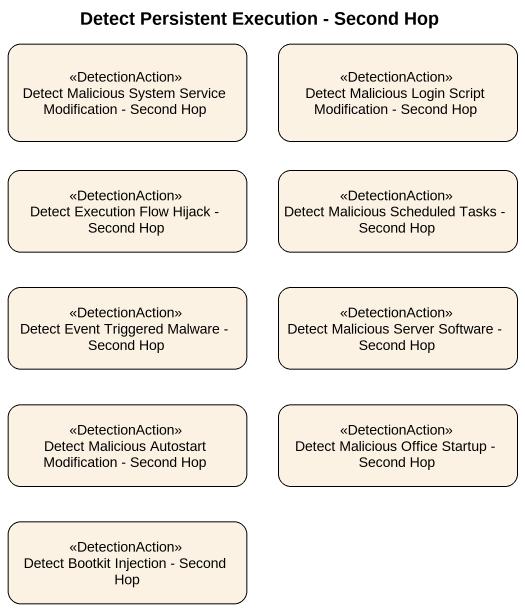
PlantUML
@startuml
title Detect Persistent Execution - Second Hop
hide empty description
state "Detect Malicious System Service Modification - Second Hop" as Detect_Malicious_System <<DetectionAction>>
state "Detect Malicious Login Script Modification - Second Hop" as Detect_Malicious_Login <<DetectionAction>>
state "Detect Execution Flow Hijack - Second Hop" as Detect_Execution_Flow <<DetectionAction>>
state "Detect Malicious Scheduled Tasks - Second Hop" as Detect_Malicious_Scheduled <<DetectionAction>>
state "Detect Event Triggered Malware - Second Hop" as Detect_Event_Triggered <<DetectionAction>>
state "Detect Malicious Server Software - Second Hop" as Detect_Malicious_Server <<DetectionAction>>
state "Detect Malicious Autostart Modification - Second Hop" as Detect_Malicious_Autostart <<DetectionAction>>
state "Detect Malicious Office Startup - Second Hop" as Detect_Malicious_Office <<DetectionAction>>
state "Detect Bootkit Injection - Second Hop" as Detect_Bootkit_Injection <<DetectionAction>>
@enduml
